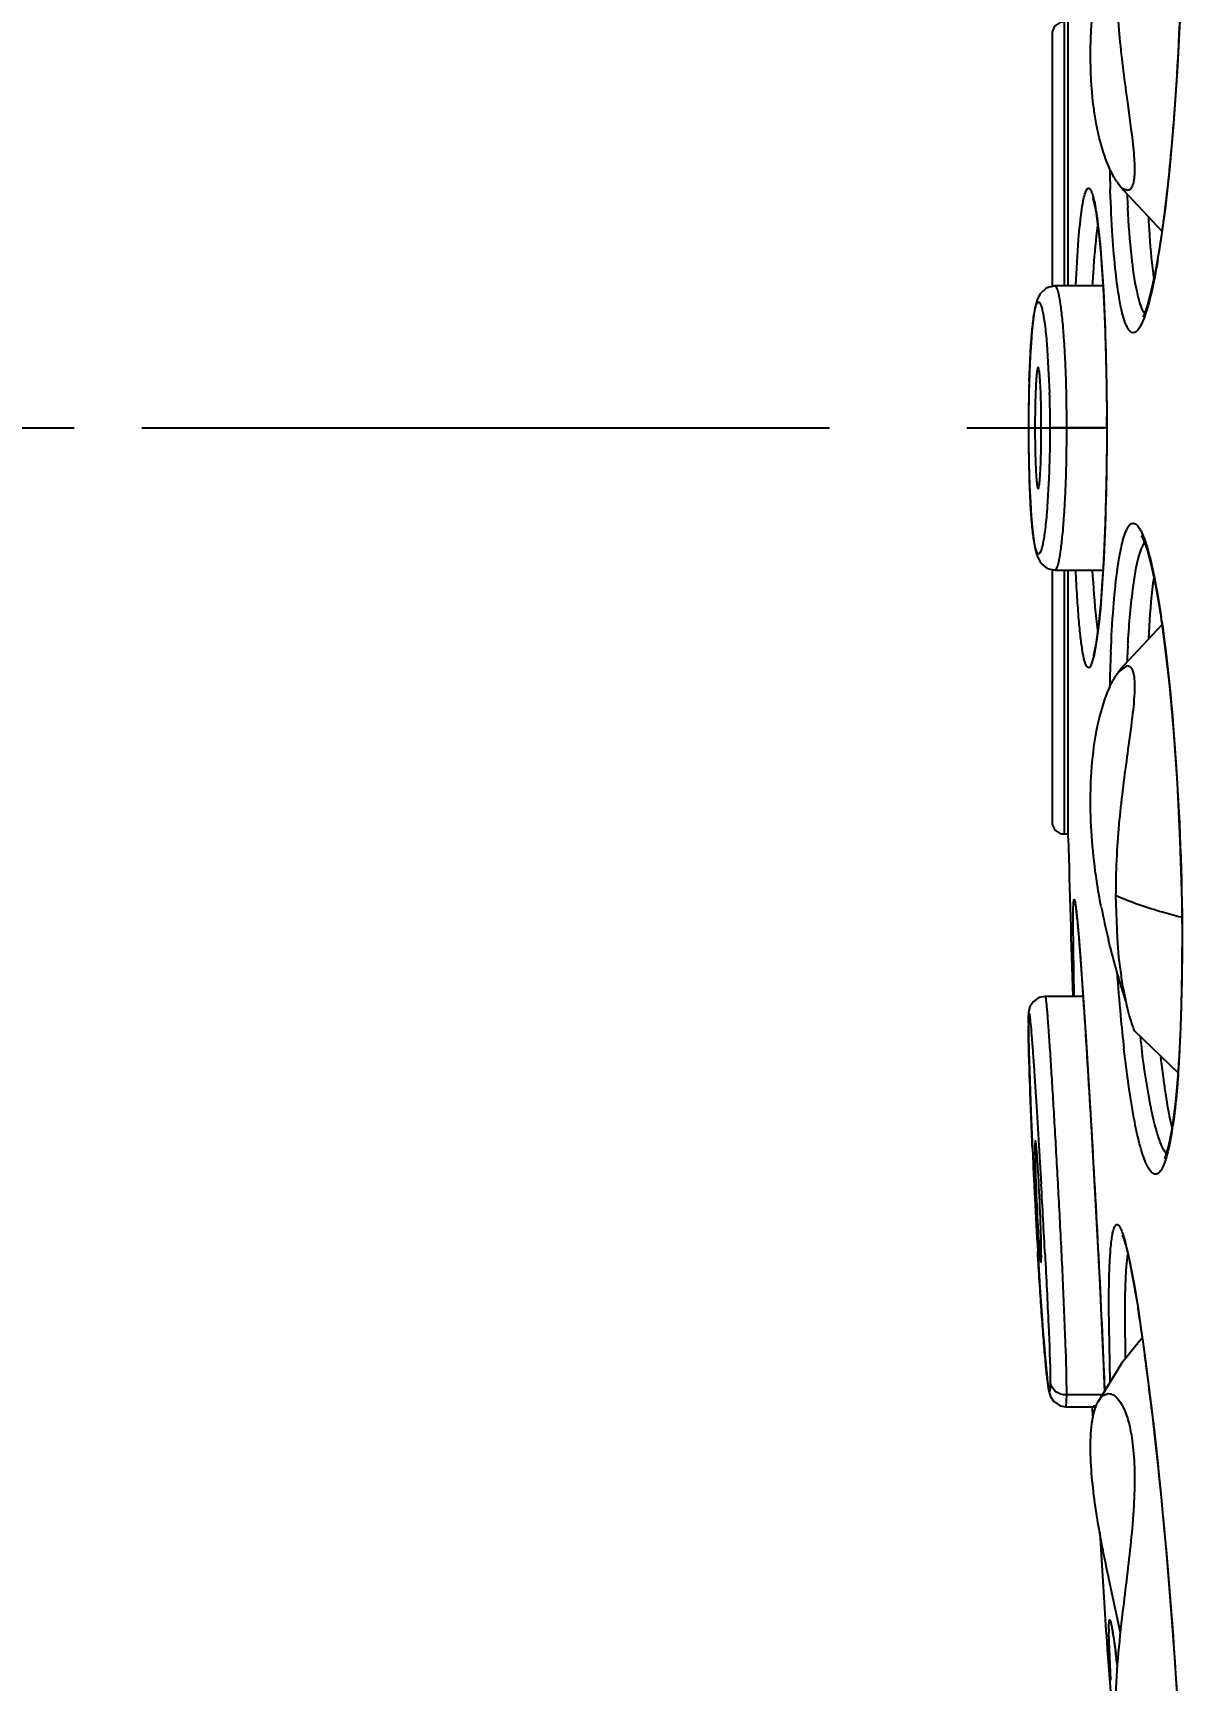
# Model space of a CAD drawing. Header units: millimetres. Extents: x 2652 to 2862, y 294 to 591.
# Drawn here: x 2798.54 to 2809.18, y 490.88 to 506.09 of the extents above; entities that cross this region are included whole.
import ezdxf

# ---------------------------------------------------------------- set-up
doc = ezdxf.new("R2010")
doc.units = ezdxf.units.MM
doc.header["$LTSCALE"] = 0.1
doc.linetypes.add('CENTERX2', pattern=[101.6, 63.5, -12.7, 12.7, -12.7])
for name, color, linetype in [('02___PRT_ALL_AXES', 7, 'Continuous'), ('06___PRT_ALL_SURFS', 7, 'Continuous'), ('CENTER', 1, 'CENTERX2'), ('DIM', 3, 'Continuous')]:
    doc.layers.add(name, color=color, linetype=linetype)
doc.styles.get("Standard").update_dxf_attribs({"font": 'arial.ttf'})
doc.dimstyles.new('ISO-25', dxfattribs={"dimtxt": 2.5, "dimasz": 2.5, "dimexe": 1.25, "dimexo": 0.625, "dimtad": 1, "dimlfac": 1.333333, "dimtxsty": 'Standard', "dimcen": 2.5, "dimadec": 0, "dimazin": 0, "dimtfac": 1, "dimtmove": 0, "dimatfit": 3, "dimfxl": 0, "dimarcsym": 0})

# ---------------------------------------------------------------- blocks, each defined once
blk = doc.blocks.new('*D18')
at = {"layer": 'Defpoints', "color": 0}
for p in [(2799.549, 502.44), (2839.677, 502.44), (2769.503, 463.222), (2806.25, 382.359), (2791.52, 358.786)]:
    blk.add_point(p, dxfattribs=at)
at = {"layer": 'DIM', "color": 0, "lineweight": -2}
for p, q in [((2798.924, 502.44), (2761.573, 502.44)), ((2806.581, 382.889), (2819.172, 403.039))]:
    blk.add_line(p, q, dxfattribs=at)
blk.add_arc((2881.285, 502.44), 118.462, 181.20918, 236.79082, dxfattribs=at)
at = {"layer": 'DIM', "color": 0}
for points in [[(2762.433, 499.936), (2763.266, 499.945), (2762.823, 502.44)], [(2816.628, 403.677), (2816.179, 402.975), (2818.51, 401.979)]]:
    blk.add_solid(points, dxfattribs=at)
at = {"layer": 'DIM', "color": 0, "insert": (2779.339, 445.931), "char_height": 2.5, "attachment_point": 5, "rotation": 299}
blk.add_mtext('58°', dxfattribs=at)

msp = doc.modelspace()

# ---------------------------------------------------------------- linework, layer by layer
at = {"color": 7, "linetype": 'Continuous'}
for p, q in [((2808.068, 506.1904), (2808.068, 503.7529)), ((2808.1055, 503.7529), (2808.1055, 506.2279)), ((2807.9555, 506.0779), (2807.9555, 503.7529)), ((2808.4935, 504.627), (2808.4928, 504.6452)), ((2808.9986, 504.4654), (2808.9564, 504.1591)), ((2807.9803, 503.7529), (2807.9804, 503.7529)), ((2807.7444, 502.874), (2807.7557, 503.131)), ((2807.9075, 503.219), (2807.9332, 502.7685)), ((2807.7428, 502.8218), (2807.7434, 502.8433)), ((2807.7412, 502.7663), (2807.7378, 502.5406)), ((2807.7378, 502.5406), (2807.7374, 502.4404)), ((2808.4608, 502.575), (2808.4609, 502.5429)), ((2807.7374, 502.4404), (2807.7379, 502.3255)), ((2807.7374, 502.4404), (2807.7375, 502.4404)), ((2808.4611, 502.4404), (2807.9384, 502.4404)), ((2807.7379, 502.3255), (2807.7416, 502.0962)), ((2807.9303, 502.0334), (2807.9071, 501.6568)), ((2807.76, 501.6816), (2807.7464, 501.9477)), ((2807.9555, 501.1279), (2807.9555, 498.8029)), ((2808.068, 501.1279), (2808.068, 498.6904)), ((2808.1055, 498.6529), (2808.1055, 501.1279)), ((2808.956, 500.7245), (2808.9981, 500.4194)), ((2808.3699, 500.4933), (2808.344, 500.3428)), ((2808.344, 500.3428), (2808.3148, 500.2478)), ((2808.068, 498.6904), (2808.1055, 498.6904)), ((2808.1602, 497.1924), (2808.149, 497.8569)), ((2808.1889, 497.8805), (2808.1963, 497.7979)), ((2808.1963, 497.7979), (2808.2045, 497.6995)), ((2808.2045, 497.6995), (2808.2183, 497.5215)), ((2808.2183, 497.5215), (2808.2392, 497.2271)), ((2808.2392, 497.2271), (2808.2691, 496.7718)), ((2807.7374, 496.952), (2807.7375, 496.9468)), ((2808.2691, 496.7718), (2808.3098, 496.1053)), ((2807.7502, 496.4097), (2807.7606, 496.1248)), ((2808.9814, 496.4422), (2808.9833, 496.4281)), ((2809.1203, 496.4677), (2809.1191, 496.4507)), ((2807.7606, 496.1248), (2807.772, 495.8462)), ((2808.3098, 496.1053), (2808.3545, 495.3196)), ((2807.772, 495.8462), (2807.79, 495.4537)), ((2809.0618, 495.937), (2809.0366, 495.8035)), ((2807.8404, 495.7078), (2807.855, 495.457)), ((2807.79, 495.4537), (2807.8082, 495.0986)), ((2808.3545, 495.3196), (2808.3929, 494.5876)), ((2807.8082, 495.0986), (2807.8262, 494.7804)), ((2808.6306, 494.9246), (2808.672, 494.7495)), ((2807.8262, 494.7804), (2807.8437, 494.4972)), ((2808.672, 494.7495), (2808.7503, 494.3096)), ((2808.3929, 494.5876), (2808.4223, 493.9682)), ((2807.8437, 494.4972), (2807.8606, 494.2478)), ((2808.4927, 493.6339), (2808.4801, 494.3186)), ((2807.8606, 494.2478), (2807.8715, 494.1003)), ((2808.6343, 493.8507), (2808.6297, 494.2203)), ((2808.7767, 494.1274), (2808.8007, 493.9582)), ((2807.8715, 494.1003), (2807.882, 493.968)), ((2807.882, 493.968), (2807.892, 493.851)), ((2808.4223, 493.9682), (2808.4354, 493.6582)), ((2808.4354, 493.6582), (2808.4398, 493.5445)), ((2808.0881, 493.5095), (2808.0821, 493.4007)), ((2808.4185, 493.5095), (2808.0881, 493.5095)), ((2808.3242, 493.4035), (2808.3266, 493.3651)), ((2808.3266, 493.3651), (2808.3308, 493.2965)), ((2808.3455, 493.3947), (2808.3441, 493.4141)), ((2808.8748, 493.3811), (2808.8809, 493.3292)), ((2808.3966, 492.24), (2808.4126, 491.9824)), ((2808.4126, 491.9824), (2808.4369, 491.5919)), ((2808.4369, 491.5919), (2808.4531, 491.3326)), ((2808.4531, 491.3326), (2808.4544, 491.311)), ((2808.4848, 491.1629), (2808.4804, 491.3141)), ((2808.5225, 491.2736), (2808.5407, 491.146)), ((2808.4992, 490.8761), (2808.4848, 491.1629))]:
    msp.add_line(p, q, dxfattribs=at)
for points in [[(2809.1566, 507.235), (2809.1531, 506.8277), (2809.1371, 506.2619), (2809.111, 505.7316), (2809.0777, 505.2517), (2809.0395, 504.8291), (2808.9986, 504.4654)], [(2808.3311, 504.5623), (2808.3318, 504.5605), (2808.3386, 504.5392), (2808.348, 504.5002), (2808.3587, 504.4448), (2808.3699, 504.373), (2808.3815, 504.2839), (2808.3932, 504.1767), (2808.4048, 504.0501), (2808.4162, 503.9026), (2808.427, 503.7332), (2808.4369, 503.5409), (2808.4457, 503.3257), (2808.4528, 503.0881), (2808.4579, 502.8308), (2808.4605, 502.5581)], [(2808.9564, 504.1591), (2808.9139, 503.9079), (2808.8722, 503.7098), (2808.833, 503.5648), (2808.7994, 503.4737), (2808.794, 503.4624)], [(2807.9803, 503.7529), (2807.9009, 503.7315), (2807.8447, 503.6787), (2807.8212, 503.633), (2807.8075, 503.5901), (2807.7968, 503.5425), (2807.7873, 503.4854), (2807.7783, 503.4156), (2807.7697, 503.3307), (2807.7615, 503.2277), (2807.7538, 503.103), (2807.7469, 502.9515), (2807.7412, 502.7663)], [(2807.9555, 503.7472), (2807.9113, 503.7371), (2807.9063, 503.733)], [(2808.4605, 502.5581), (2808.4605, 502.3365), (2808.4581, 502.0627), (2808.4531, 501.8037), (2808.446, 501.5645), (2808.4373, 501.3477), (2808.4273, 501.154), (2808.4165, 500.9834), (2808.4052, 500.835), (2808.3935, 500.7074), (2808.3818, 500.5995), (2808.3702, 500.5098), (2808.3589, 500.4374), (2808.3482, 500.3815), (2808.3387, 500.3421), (2808.3367, 500.335)], [(2807.7416, 502.0962), (2807.7478, 501.9072), (2807.7552, 501.753), (2807.7633, 501.628), (2807.7719, 501.5267), (2807.7807, 501.4444), (2807.79, 501.3777), (2807.7998, 501.3234), (2807.8109, 501.2783), (2807.8257, 501.237), (2807.8525, 501.1915), (2807.9116, 501.1437), (2807.9804, 501.1279)], [(2808.7828, 501.4384), (2808.7816, 501.4397), (2808.7993, 501.4072), (2808.8329, 501.3164), (2808.872, 501.172), (2808.9136, 500.9747), (2808.956, 500.7245)], [(2808.9981, 500.4194), (2809.039, 500.0572), (2809.0771, 499.6364), (2809.1105, 499.1584), (2809.1367, 498.6301), (2809.1528, 498.066), (2809.1566, 497.6458)], [(2808.1697, 498.0419), (2808.1715, 498.0322), (2808.1736, 498.018), (2808.1762, 497.9988), (2808.1791, 497.9753), (2808.1821, 497.9476), (2808.1854, 497.916), (2808.1889, 497.8805)], [(2809.1566, 497.6458), (2809.1544, 497.3376), (2809.1429, 496.9018), (2809.1227, 496.5259)], [(2807.8918, 497.1907), (2807.8346, 497.1794), (2807.78, 497.1409), (2807.7515, 497.0951), (2807.7421, 497.061), (2807.7394, 497.0376), (2807.7382, 497.0135), (2807.7376, 496.9829), (2807.7374, 496.952)], [(2807.7374, 496.9521), (2807.7375, 496.9325), (2807.7389, 496.8213), (2807.7418, 496.6909), (2807.7502, 496.4097)], [(2809.1227, 496.5259), (2809.0959, 496.2177), (2809.0648, 495.9795), (2809.0318, 495.8099), (2809.0013, 495.7075), (2808.9945, 495.6914)], [(2808.6025, 494.9888), (2808.607, 494.9791), (2808.6187, 494.9477), (2808.6337, 494.8984), (2808.6507, 494.833), (2808.6691, 494.7523), (2808.6887, 494.6568), (2808.7093, 494.5465), (2808.7309, 494.4215), (2808.7534, 494.2818), (2808.7767, 494.1274)], [(2807.892, 493.851), (2807.8968, 493.7983), (2807.9015, 493.7497)], [(2808.8007, 493.9582), (2808.8253, 493.7742), (2808.8506, 493.5754), (2808.8763, 493.3615), (2808.9025, 493.1327), (2808.9289, 492.8886), (2808.9555, 492.6295), (2808.9821, 492.3556), (2809.0083, 492.0674), (2809.034, 491.7657), (2809.0588, 491.4516), (2809.0822, 491.1273), (2809.1036, 490.7958), (2809.1225, 490.4613), (2809.138, 490.1297), (2809.1493, 489.8081), (2809.1556, 489.5054)], [(2807.9015, 493.7497), (2807.906, 493.7051), (2807.9104, 493.6647), (2807.9147, 493.6287), (2807.9188, 493.597), (2807.9229, 493.5693), (2807.9272, 493.5451), (2807.9322, 493.5227), (2807.9414, 493.4954), (2807.9685, 493.4522), (2808.0299, 493.41), (2808.0821, 493.4007)], [(2808.5016, 491.3834), (2808.503, 491.378), (2808.506, 491.3648), (2808.5099, 491.3448), (2808.5146, 491.3185), (2808.52, 491.2858), (2808.526, 491.2468), (2808.5326, 491.2012), (2808.5399, 491.149)], [(2808.5399, 491.149), (2808.5478, 491.0901), (2808.5564, 491.0244)]]:
    msp.add_lwpolyline(points, dxfattribs=at)
for centre, radius, start, end in [((2783.6926, 507.255), 25.4651, 356.76605, 359.96547), ((2808.068, 506.0779), 0.1125, 90, 180), ((2784.7953, 507.1714), 24.3593, 355.70085, 356.53395), ((2783.6143, 507.2441), 25.5426, 356.53132, 356.80027), ((2786.9223, 507.0137), 22.2265, 355.12615, 355.69526), ((2789.3195, 506.808), 19.8205, 354.11134, 355.12995), ((2827.2214, 505.3058), 18.7402, 181.43761, 181.86703), ((2793.2745, 506.4032), 15.8449, 352.82824, 354.09994), ((2825.8965, 505.2636), 17.4147, 181.87012, 182.03507), ((2821.3124, 505.1883), 12.6783, 182.67803, 183.21633), ((2796.5659, 505.998), 12.5287, 352.22866, 352.78764), ((2800.2321, 505.472), 8.8248, 350.34919, 351.52856), ((2798.8215, 505.6842), 10.2513, 351.51662, 351.80479), ((2797.9212, 505.8135), 11.1608, 351.80665, 352.22614), ((2820.7582, 502.4548), 13.0206, 178.38459, 178.79284), ((2820.4014, 502.4652), 12.6636, 178.1499, 178.28888), ((2821.193, 502.4463), 13.4554, 178.79577, 179.50999), ((2797.9272, 502.4433), 10.0113, 359.98335, 1.86107), ((2821.8767, 502.4409), 14.1392, 179.51203, 180.00209), ((2818.3774, 502.4404), 10.58, 179.48202, 180.51486), ((2797.2906, 502.4404), 10.5658, 359.46807, 0.53548), ((2781.2626, 502.4402), 27.1985, 0.00044, 0.21639), ((2821.7981, 502.4396), 14.0606, 179.99681, 180.55227), ((2797.8724, 502.4385), 10.0661, 357.69384, 0.01119), ((2821.0151, 502.4319), 13.2775, 180.55132, 181.35441), ((2820.7381, 502.4255), 13.0005, 181.355, 181.61296), ((2820.0961, 502.4065), 12.3581, 181.60882, 182.12741), ((2798.6965, 499.1782), 10.3776, 8.16831, 8.41664), ((2826.3215, 499.5994), 17.84, 177.53356, 178.58482), ((2821.1394, 499.7011), 12.5051, 176.65337, 177.34033), ((2808.068, 498.8029), 0.1125, 180, 270), ((2787.4182, 497.6402), 21.7394, 359.42956, 0.00275), ((2828.6804, 498.8915), 20.1803, 184.18715, 185.34222), ((2788.7596, 497.6273), 20.398, 359.07932, 359.42809), ((2791.1001, 497.5869), 18.0571, 357.94641, 359.08828), ((2824.2001, 498.4663), 15.6798, 185.31939, 186.44834), ((2812.1269, 496.9476), 4.3894, 180.01104, 180.37384), ((2793.8821, 497.4951), 15.2736, 357.53469, 357.91646), ((2820.686, 498.223), 11.9998, 186.73421, 187.43208), ((2795.5901, 497.4205), 13.564, 356.65253, 357.53935), ((2819.6043, 497.855), 10.7164, 186.5759, 187.57556), ((2797.8097, 497.2943), 11.3408, 356.10149, 356.63402), ((2798.783, 497.2286), 10.3653, 355.79024, 356.09823), ((2805.4189, 496.5326), 3.6912, 350.71382, 351.65918), ((2877.4375, 498.8457), 69.7301, 182.516259, 182.89358), ((2787.4633, 494.3684), 20.3994, 2.3429, 3.39652), ((2828.2258, 496.2247), 20.4347, 182.30953, 183.39537), ((2681.6699, 488.2129), 126.3929, 2.98845, 3.285654), ((2871.0483, 498.5138), 63.3322, 182.88547, 183.331517), ((2793.4542, 491.9159), 15.4822, 8.71683, 8.89418), ((2791.7837, 491.6604), 17.1722, 8.41432, 8.71469), ((2789.3372, 491.2987), 19.6453, 8.09701, 8.41392), ((2785.8844, 490.8088), 23.1327, 7.65167, 8.09381), ((2781.936, 490.2767), 27.1167, 7.33252, 7.65497), ((2776.8873, 489.6289), 32.2069, 6.69036, 7.32931), ((2810.8559, 491.3471), 2.3757, 180.02981, 180.79631), ((2793.7453, 489.1413), 14.9306, 7.18835, 7.71638)]:
    msp.add_arc(centre, radius, start, end, dxfattribs=at)
for points, knots in [([(2808.2313, 504.4653), (2808.2357, 504.4951), (2808.2443, 504.5455), (2808.258, 504.6023), (2808.2705, 504.6335), (2808.2786, 504.6471), (2808.2878, 504.6556), (2808.3049, 504.6538), (2808.3199, 504.6238), (2808.3471, 504.5434), (2808.3591, 504.4623), (2808.368, 504.401)], [0, 0, 0, 0, 0.1901486, 0.3224449, 0.3680049, 0.4008582, 0.4232363, 0.4415137, 0.4998455, 0.6092842, 1, 1, 1, 1]), ([(2808.8166, 503.4896), (2808.8026, 503.4487), (2808.7822, 503.3941), (2808.7439, 503.3391), (2808.7171, 503.3182), (2808.686, 503.3213), (2808.6615, 503.3472), (2808.6393, 503.3882), (2808.6177, 503.448), (2808.5971, 503.5269), (2808.5684, 503.6713), (2808.5384, 503.9026), (2808.5106, 504.2389), (2808.4985, 504.4893), (2808.4935, 504.627)], [0, 0, 0, 0, 0.0831573, 0.1101689, 0.1291753, 0.1449524, 0.1651965, 0.1945558, 0.2348467, 0.2869277, 0.3512872, 0.5178639, 0.7350487, 1, 1, 1, 1]), ([(2808.1751, 503.7591), (2808.1815, 503.9), (2808.195, 504.1358), (2808.2173, 504.3711), (2808.2313, 504.4653)], [0, 0, 0, 0, 0.597069, 1, 1, 1, 1]), ([(2808.7399, 503.7011), (2808.7172, 503.8062), (2808.6822, 504.0648), (2808.6627, 504.3244), (2808.6541, 504.4769)], [0, 0, 0, 0, 0.4131647, 1, 1, 1, 1]), ([(2808.3304, 503.7553), (2808.3336, 503.8134), (2808.3452, 503.9981), (2808.3605, 504.1828), (2808.3792, 504.3082)], [0, 0, 0, 0, 0.3148569, 1, 1, 1, 1]), ([(2808.368, 504.401), (2808.4011, 504.1713), (2808.4427, 503.562), (2808.4589, 502.9526), (2808.4608, 502.575)], [0, 0, 0, 0, 0.3805877, 1, 1, 1, 1]), ([(2808.845, 504.3836), (2808.848, 504.3278), (2808.8598, 504.138), (2808.8764, 503.9484), (2808.8948, 503.8154)], [0, 0, 0, 0, 0.2940471, 1, 1, 1, 1]), ([(2808.932, 503.9926), (2808.9232, 503.9406), (2808.8921, 503.7714), (2808.8551, 503.6026), (2808.8166, 503.4896)], [0, 0, 0, 0, 0.3065292, 1, 1, 1, 1]), ([(2807.9804, 503.7529), (2807.9887, 503.7529), (2808.0043, 503.7216), (2808.0173, 503.6701), (2808.0343, 503.5726), (2808.0495, 503.4387), (2808.0645, 503.2579), (2808.083, 502.9208), (2808.0881, 502.6424), (2808.0881, 502.4404)], [0, 0, 0, 0, 0.0187286, 0.0619989, 0.1333769, 0.2352638, 0.3701927, 0.5428078, 1, 1, 1, 1]), ([(2808.8126, 503.4959), (2808.7954, 503.5186), (2808.7671, 503.5873), (2808.7492, 503.6577), (2808.7399, 503.7011)], [0, 0, 0, 0, 0.3909281, 1, 1, 1, 1]), ([(2807.7557, 503.131), (2807.7597, 503.1997), (2807.768, 503.3164), (2807.7826, 503.4502), (2807.7961, 503.5266), (2807.8053, 503.5646), (2807.8143, 503.5879), (2807.8241, 503.6051), (2807.8405, 503.602), (2807.849, 503.5836), (2807.8593, 503.5571), (2807.869, 503.5163), (2807.8791, 503.4628), (2807.8938, 503.3622), (2807.9022, 503.2793), (2807.9075, 503.219)], [0, 0, 0, 0, 0.2338312, 0.3975688, 0.4554675, 0.4984967, 0.5278261, 0.544859, 0.5564289, 0.5762133, 0.6087798, 0.6553323, 0.71691, 0.7944501, 1, 1, 1, 1]), ([(2807.8269, 503.0029), (2807.8236, 503.0029), (2807.8202, 502.9866), (2807.8156, 502.9652), (2807.8115, 502.9216), (2807.8074, 502.8666), (2807.8039, 502.7973), (2807.7999, 502.6859), (2807.7984, 502.5975), (2807.7978, 502.5361)], [0, 0, 0, 0, 0.0213433, 0.076637, 0.1659297, 0.2865995, 0.4352231, 0.6072014, 1, 1, 1, 1]), ([(2807.8559, 502.5392), (2807.8554, 502.6003), (2807.8538, 502.6882), (2807.8498, 502.7989), (2807.8463, 502.8677), (2807.8423, 502.9223), (2807.8381, 502.9656), (2807.8336, 502.9867), (2807.8302, 503.0029), (2807.8269, 503.0029)], [0, 0, 0, 0, 0.3932633, 0.565254, 0.7138087, 0.8343448, 0.9234967, 0.9786917, 1, 1, 1, 1]), ([(2807.7978, 502.3453), (2807.7984, 502.2838), (2807.7999, 502.1953), (2807.8039, 502.0838), (2807.8074, 502.0144), (2807.8115, 501.9593), (2807.8156, 501.9157), (2807.8202, 501.8943), (2807.8236, 501.8779), (2807.8269, 501.8779)], [0, 0, 0, 0, 0.3927311, 0.5647124, 0.7133515, 0.8340399, 0.9233492, 0.9786547, 1, 1, 1, 1]), ([(2807.8269, 501.8779), (2807.8302, 501.8779), (2807.8336, 501.8941), (2807.8382, 501.9153), (2807.8423, 501.9587), (2807.8463, 502.0133), (2807.8498, 502.0823), (2807.8538, 502.1931), (2807.8554, 502.2811), (2807.8559, 502.3423)], [0, 0, 0, 0, 0.0213094, 0.0765184, 0.1656946, 0.2862537, 0.4348219, 0.6068121, 1, 1, 1, 1]), ([(2808.0881, 502.4404), (2808.0881, 502.2383), (2808.083, 501.9598), (2808.0645, 501.6226), (2808.0494, 501.4419), (2808.0343, 501.3081), (2808.0172, 501.2107), (2808.0042, 501.1592), (2807.9887, 501.1279), (2807.9804, 501.1279)], [0, 0, 0, 0, 0.4574984, 0.6300581, 0.7649072, 0.8667172, 0.9380266, 0.981264, 1, 1, 1, 1]), ([(2808.4611, 502.4404), (2808.4611, 502.0392), (2808.4463, 501.3895), (2808.4044, 500.7397), (2808.3699, 500.4933)], [0, 0, 0, 0, 0.6172016, 1, 1, 1, 1]), ([(2807.9071, 501.6568), (2807.902, 501.599), (2807.8937, 501.5192), (2807.8798, 501.4222), (2807.87, 501.3694), (2807.8607, 501.329), (2807.8506, 501.3008), (2807.8428, 501.2827), (2807.8287, 501.2742), (2807.8167, 501.2868), (2807.8037, 501.3193), (2807.7878, 501.3936), (2807.7724, 501.5193), (2807.764, 501.6215), (2807.76, 501.6816)], [0, 0, 0, 0, 0.2149068, 0.2969591, 0.3629543, 0.4136811, 0.4502178, 0.473632, 0.4868676, 0.5017522, 0.5279128, 0.6214744, 0.7767946, 1, 1, 1, 1]), ([(2808.498, 500.3671), (2808.504, 500.505), (2808.5182, 500.7523), (2808.5493, 501.0794), (2808.5871, 501.3178), (2808.6243, 501.4636), (2808.661, 501.5333), (2808.6872, 501.5608), (2808.7208, 501.5616), (2808.7484, 501.5366), (2808.7743, 501.4964), (2808.8009, 501.4373), (2808.8277, 501.36), (2808.8442, 501.3019), (2808.8526, 501.2698)], [0, 0, 0, 0, 0.263245, 0.472443, 0.6257195, 0.7247726, 0.7557211, 0.7766512, 0.7931142, 0.8139404, 0.8440264, 0.8848474, 0.9368121, 1, 1, 1, 1]), ([(2808.6556, 500.4311), (2808.6658, 500.604), (2808.6889, 500.8856), (2808.7318, 501.1669), (2808.7631, 501.2721)], [0, 0, 0, 0, 0.6119103, 1, 1, 1, 1]), ([(2808.7631, 501.2721), (2808.7667, 501.284), (2808.779, 501.3219), (2808.7944, 501.3596), (2808.8105, 501.3821)], [0, 0, 0, 0, 0.3092975, 1, 1, 1, 1]), ([(2808.8526, 501.2698), (2808.8627, 501.2315), (2808.9077, 501.0423), (2808.9397, 500.8503), (2808.9624, 500.6972)], [0, 0, 0, 0, 0.2041951, 1, 1, 1, 1]), ([(2808.3148, 500.2478), (2808.3103, 500.239), (2808.2971, 500.2164), (2808.2727, 500.24), (2808.2642, 500.2634), (2808.2492, 500.3097), (2808.2344, 500.3908), (2808.217, 500.5176), (2808.2013, 500.6837), (2808.1866, 500.891), (2808.1787, 501.0431), (2808.1749, 501.1262)], [0, 0, 0, 0, 0.0313555, 0.0571213, 0.0812878, 0.1144005, 0.2089193, 0.3429196, 0.5182804, 0.7368457, 1, 1, 1, 1]), ([(2808.3789, 500.5744), (2808.3738, 500.6086), (2808.3508, 500.7923), (2808.3386, 500.9771), (2808.3303, 501.1273)], [0, 0, 0, 0, 0.1869866, 1, 1, 1, 1]), ([(2808.8948, 501.065), (2808.8894, 501.0263), (2808.8665, 500.8378), (2808.8532, 500.6481), (2808.845, 500.4975)], [0, 0, 0, 0, 0.2056303, 1, 1, 1, 1]), ([(2808.9689, 500.6527), (2809.0327, 500.2077), (2809.1224, 499.2043), (2809.1576, 498.198), (2809.1576, 497.6412)], [0, 0, 0, 0, 0.4467011, 1, 1, 1, 1]), ([(2808.149, 497.8569), (2808.149, 497.9335), (2808.1538, 498.2345), (2808.1835, 497.9428), (2808.1902, 497.8705)], [0, 0, 0, 0, 0.5131469, 1, 1, 1, 1]), ([(2808.1902, 497.8705), (2808.2135, 497.6184), (2808.2547, 497.009), (2808.3441, 495.5648), (2808.4084, 494.3723), (2808.4403, 493.5366)], [0, 0, 0, 0, 0.1749015, 0.4220177, 1, 1, 1, 1]), ([(2807.8919, 497.1907), (2807.8929, 497.1907), (2807.8939, 497.1857), (2807.8968, 497.1748), (2807.8999, 497.1461), (2807.9045, 497.1038), (2807.9094, 497.0465), (2807.9149, 496.978), (2807.9231, 496.8676), (2807.934, 496.71), (2807.9475, 496.5008), (2807.9618, 496.2685), (2807.9767, 496.017), (2807.9976, 495.652), (2808.0237, 495.1691), (2808.0533, 494.5761), (2808.0763, 494.0195), (2808.0881, 493.6647), (2808.0881, 493.5095)], [0, 0, 0, 0, 0.0008379, 0.0029555, 0.0107548, 0.022749, 0.0384152, 0.0572375, 0.0787349, 0.1284621, 0.1857694, 0.2492655, 0.3178416, 0.3907545, 0.5467238, 0.7112913, 0.8737603, 1, 1, 1, 1]), ([(2807.7375, 496.9468), (2807.7375, 496.9589), (2807.738, 496.9794), (2807.7373, 497.0076), (2807.7407, 497.022), (2807.7385, 497.0348), (2807.7452, 497.0349), (2807.7446, 497.0247), (2807.7482, 497.0139), (2807.7521, 496.9749), (2807.7602, 496.9045), (2807.7691, 496.7912), (2807.7797, 496.6526), (2807.7954, 496.4285), (2807.816, 496.1114), (2807.8321, 495.8478), (2807.8404, 495.7078)], [0, 0, 0, 0, 0.0256068, 0.0443865, 0.0563062, 0.0619962, 0.0632901, 0.0683065, 0.0774441, 0.0903302, 0.148272, 0.2297461, 0.3288959, 0.4424083, 0.70377, 1, 1, 1, 1]), ([(2807.7747, 495.7844), (2807.7656, 495.9902), (2807.7512, 496.3684), (2807.7387, 496.7466), (2807.7376, 496.919)], [0, 0, 0, 0, 0.5445685, 1, 1, 1, 1]), ([(2809.0366, 495.8035), (2809.0297, 495.7718), (2809.0159, 495.7155), (2808.9919, 495.6422), (2808.9668, 495.5903), (2808.9413, 495.5565), (2808.9082, 495.5436), (2808.8764, 495.5604), (2808.85, 495.5946), (2808.8231, 495.6465), (2808.7963, 495.7168), (2808.7572, 495.8462), (2808.7117, 496.054), (2808.6619, 496.3562), (2808.6335, 496.5815), (2808.6194, 496.7053)], [0, 0, 0, 0, 0.0643082, 0.1148182, 0.1523473, 0.1784713, 0.1971613, 0.2167325, 0.2442828, 0.2824471, 0.3320033, 0.3931676, 0.5502599, 0.7530311, 1, 1, 1, 1]), ([(2808.9271, 495.9275), (2808.8966, 496.0289), (2808.8435, 496.2761), (2808.806, 496.5256), (2808.7871, 496.6708)], [0, 0, 0, 0, 0.4196455, 1, 1, 1, 1]), ([(2808.9833, 496.4281), (2808.9894, 496.3826), (2809.0117, 496.2277), (2809.0386, 496.0732), (2809.0643, 495.9655)], [0, 0, 0, 0, 0.2931834, 1, 1, 1, 1]), ([(2809.1191, 496.4507), (2809.1159, 496.408), (2809.1034, 496.2565), (2809.087, 496.1052), (2809.0711, 495.9972)], [0, 0, 0, 0, 0.2815062, 1, 1, 1, 1]), ([(2807.8014, 495.8582), (2807.7985, 495.8582), (2807.8004, 495.8408), (2807.7964, 495.822), (2807.7978, 495.7785), (2807.7976, 495.7252), (2807.7992, 495.6573), (2807.802, 495.5482), (2807.8052, 495.4615), (2807.8076, 495.4012)], [0, 0, 0, 0, 0.0189471, 0.0733718, 0.1622583, 0.2828645, 0.431759, 0.6044032, 1, 1, 1, 1]), ([(2807.8269, 495.577), (2807.8246, 495.6158), (2807.821, 495.6708), (2807.8159, 495.7393), (2807.8126, 495.7803), (2807.8092, 495.8119), (2807.807, 495.8371), (2807.8037, 495.8485), (2807.8031, 495.8582), (2807.8014, 495.8582)], [0, 0, 0, 0, 0.4124532, 0.5848699, 0.7299561, 0.8455696, 0.9297617, 0.9812879, 1, 1, 1, 1]), ([(2809.013, 495.7332), (2808.9947, 495.7553), (2808.9621, 495.8198), (2808.9393, 495.8869), (2808.9271, 495.9275)], [0, 0, 0, 0, 0.4045109, 1, 1, 1, 1]), ([(2807.8524, 494.7332), (2807.8554, 494.7332), (2807.8534, 494.7512), (2807.8575, 494.7706), (2807.856, 494.8154), (2807.8562, 494.8703), (2807.8545, 494.9401), (2807.8515, 495.0519), (2807.8482, 495.1407), (2807.8457, 495.2023)], [0, 0, 0, 0, 0.0190189, 0.0736933, 0.1629635, 0.2839678, 0.4331605, 0.6058319, 1, 1, 1, 1]), ([(2808.4801, 494.3186), (2808.4801, 494.4043), (2808.4815, 494.5589), (2808.489, 494.7646), (2808.4996, 494.9035), (2808.5119, 494.9873), (2808.5208, 495.0304), (2808.5312, 495.0599), (2808.5414, 495.0796), (2808.559, 495.0855), (2808.5738, 495.0721), (2808.5868, 495.0509), (2808.6013, 495.0183), (2808.6162, 494.9752), (2808.6257, 494.9426), (2808.6306, 494.9246)], [0, 0, 0, 0, 0.2677438, 0.4832731, 0.6433967, 0.7025175, 0.7479773, 0.7803751, 0.8011031, 0.8145854, 0.831192, 0.8572354, 0.8940427, 0.9417083, 1, 1, 1, 1]), ([(2807.8269, 495.0145), (2807.8292, 494.9757), (2807.8328, 494.9206), (2807.8379, 494.8521), (2807.8412, 494.8112), (2807.8446, 494.7795), (2807.8468, 494.7543), (2807.8501, 494.7429), (2807.8507, 494.7332), (2807.8524, 494.7332)], [0, 0, 0, 0, 0.4123704, 0.5846775, 0.7297634, 0.8454354, 0.9296688, 0.9812622, 1, 1, 1, 1]), ([(2807.9384, 493.6311), (2807.9384, 493.6103), (2807.9401, 493.5821), (2807.935, 493.5556), (2807.9363, 493.5438), (2807.9294, 493.5421), (2807.9284, 493.5521), (2807.9248, 493.5621), (2807.9207, 493.5892), (2807.9143, 493.6317), (2807.9038, 493.7251), (2807.89, 493.8698), (2807.8735, 494.0718), (2807.8565, 494.3043), (2807.8394, 494.5615), (2807.8285, 494.7406), (2807.8231, 494.8334)], [0, 0, 0, 0, 0.0450052, 0.0573153, 0.0634455, 0.0652193, 0.0700772, 0.0790094, 0.0916713, 0.1269182, 0.1736954, 0.2941499, 0.4421156, 0.6118805, 0.7988205, 1, 1, 1, 1]), ([(2807.8909, 494.8024), (2807.9021, 494.5866), (2807.92, 494.1963), (2807.9384, 493.8058), (2807.9384, 493.6311)], [0, 0, 0, 0, 0.5528259, 1, 1, 1, 1]), ([(2808.6297, 494.2203), (2808.6297, 494.3382), (2808.6326, 494.5352), (2808.6445, 494.7324), (2808.6556, 494.8107)], [0, 0, 0, 0, 0.5983247, 1, 1, 1, 1]), ([(2808.0881, 493.5095), (2808.052, 493.5095), (2807.98, 493.531), (2807.9409, 493.5983), (2807.9384, 493.6311)], [0, 0, 0, 0, 0.5242742, 1, 1, 1, 1]), ([(2808.8809, 493.3292), (2808.9512, 492.7242), (2809.0656, 491.499), (2809.141, 490.2703), (2809.154, 489.6491)], [0, 0, 0, 0, 0.4950615, 1, 1, 1, 1]), ([(2808.4801, 491.3458), (2808.4801, 491.3603), (2808.4793, 491.3852), (2808.4838, 491.4111), (2808.4823, 491.4288), (2808.4893, 491.4318), (2808.4918, 491.4266), (2808.4945, 491.4204), (2808.4993, 491.4035), (2808.5056, 491.3744), (2808.5139, 491.3285), (2808.5194, 491.2934), (2808.5225, 491.2736)], [0, 0, 0, 0, 0.1746564, 0.2881652, 0.3415122, 0.3508563, 0.3669309, 0.3966654, 0.4407764, 0.5720091, 0.7591917, 1, 1, 1, 1])]:
    msp.add_open_spline(points, degree=3, knots=knots, dxfattribs=at)
at = {"layer": '02___PRT_ALL_AXES', "color": 7, "linetype": 'Continuous'}
for p, q in [((2808.6425, 505.5098), (2808.651, 505.4484)), ((2808.651, 505.4484), (2808.6872, 505.1812)), ((2808.4257, 503.7529), (2807.9804, 503.7529)), ((2807.9804, 501.1279), (2808.4257, 501.1279)), ((2808.5652, 500.1816), (2808.6515, 500.2456)), ((2808.6508, 499.431), (2808.6468, 499.4019)), ((2808.5428, 498.1214), (2808.5553, 497.7278)), ((2808.2416, 497.1907), (2807.8919, 497.1907)), ((2808.0821, 493.4007), (2808.3648, 493.4007)), ((2808.4836, 491.7986), (2808.4761, 491.8338)), ((2808.5881, 491.3124), (2808.4836, 491.7986))]:
    msp.add_line(p, q, dxfattribs=at)
for centre, radius, start, end in [((2808.9111, 504.9622), 0.4346, 214.80278, 217.21728), ((2965.2036, 502.4404), 157.1437, 181.381414, 181.914643), ((2814.9526, 499.2999), 6.6677, 191.08946, 193.75624), ((2965.2036, 502.4404), 157.1437, 184.061252, 184.510984)]:
    msp.add_arc(centre, radius, start, end, dxfattribs=at)
for points, knots in [([(2808.3109, 505.8859), (2808.3109, 505.9612), (2808.3185, 506.2647), (2808.3549, 506.5673), (2808.3959, 506.7918)], [0, 0, 0, 0, 0.2480919, 1, 1, 1, 1]), ([(2808.5428, 506.7595), (2808.5429, 506.5456), (2808.5623, 506.1272), (2808.6148, 505.7121), (2808.6425, 505.5098)], [0, 0, 0, 0, 0.5115366, 1, 1, 1, 1]), ([(2808.3559, 505.2972), (2808.3484, 505.3421), (2808.3206, 505.5372), (2808.311, 505.7346), (2808.3109, 505.8859)], [0, 0, 0, 0, 0.2312692, 1, 1, 1, 1]), ([(2808.4761, 504.8613), (2808.4637, 504.8907), (2808.4102, 505.032), (2808.3757, 505.1799), (2808.3559, 505.2972)], [0, 0, 0, 0, 0.2118135, 1, 1, 1, 1]), ([(2808.6872, 505.1812), (2808.697, 505.1043), (2808.7126, 504.9701), (2808.7202, 504.814), (2808.711, 504.7202), (2808.6989, 504.6745), (2808.6803, 504.6431), (2808.6602, 504.6352), (2808.6515, 504.6352)], [0, 0, 0, 0, 0.4056734, 0.7073227, 0.8159488, 0.8969956, 0.9544507, 1, 1, 1, 1]), ([(2808.5542, 504.7142), (2808.5474, 504.724), (2808.5174, 504.7708), (2808.4931, 504.8211), (2808.4761, 504.8613)], [0, 0, 0, 0, 0.2142675, 1, 1, 1, 1]), ([(2808.6515, 504.6352), (2808.645, 504.6352), (2808.6085, 504.6447), (2808.5832, 504.6754), (2808.565, 504.6994)], [0, 0, 0, 0, 0.1790738, 1, 1, 1, 1]), ([(2808.6515, 500.2456), (2808.6624, 500.2456), (2808.6885, 500.2313), (2808.7066, 500.1833), (2808.717, 500.1143), (2808.7184, 499.9725), (2808.6943, 499.7418), (2808.6664, 499.5435), (2808.6508, 499.431)], [0, 0, 0, 0, 0.038732, 0.0936875, 0.1759295, 0.2877208, 0.5961965, 1, 1, 1, 1]), ([(2808.3427, 499.4963), (2808.3625, 499.6413), (2808.4037, 499.84), (2808.493, 500.0651), (2808.5403, 500.1491), (2808.5651, 500.1816)], [0, 0, 0, 0, 0.6047036, 0.8309499, 1, 1, 1, 1]), ([(2808.3109, 498.9949), (2808.3109, 499.0389), (2808.3134, 499.2064), (2808.3259, 499.3739), (2808.3427, 499.4963)], [0, 0, 0, 0, 0.2625892, 1, 1, 1, 1]), ([(2808.6468, 499.4019), (2808.6182, 499.1951), (2808.5633, 498.7699), (2808.5429, 498.3412), (2808.5428, 498.1214)], [0, 0, 0, 0, 0.4871178, 1, 1, 1, 1]), ([(2808.4094, 498.0174), (2808.394, 498.0965), (2808.3377, 498.4194), (2808.311, 498.7477), (2808.3109, 498.9949)], [0, 0, 0, 0, 0.2457991, 1, 1, 1, 1]), ([(2809.1458, 497.9208), (2809.0892, 497.9353), (2808.8847, 497.9911), (2808.6833, 498.0596), (2808.5428, 498.1214)], [0, 0, 0, 0, 0.2759411, 1, 1, 1, 1]), ([(2808.6385, 497.1388), (2808.6262, 497.1784), (2808.5675, 497.3689), (2808.5136, 497.561), (2808.4761, 497.7144)], [0, 0, 0, 0, 0.2078249, 1, 1, 1, 1]), ([(2808.5553, 497.7278), (2808.5631, 497.6115), (2808.5801, 497.4463), (2808.615, 497.2414), (2808.6408, 497.1185), (2808.6661, 497.0199), (2808.6868, 496.9457), (2808.7044, 496.9002), (2808.7112, 496.8765), (2808.7159, 496.8711)], [0, 0, 0, 0, 0.3999207, 0.568601, 0.7128904, 0.8302663, 0.9185172, 0.9756154, 1, 1, 1, 1]), ([(2808.3776, 493.4427), (2808.384, 493.4547), (2808.4056, 493.4911), (2808.4466, 493.5213), (2808.4761, 493.5213)], [0, 0, 0, 0, 0.3152158, 1, 1, 1, 1]), ([(2808.4761, 493.5213), (2808.5378, 493.5213), (2808.6212, 493.3986), (2808.6737, 493.2298), (2808.709, 493.0176), (2808.7205, 492.7643), (2808.7081, 492.3628), (2808.6725, 492.0495), (2808.6468, 491.8338)], [0, 0, 0, 0, 0.1049186, 0.1973923, 0.3177666, 0.4637154, 0.6304181, 1, 1, 1, 1]), ([(2808.3109, 493.0271), (2808.3109, 493.1105), (2808.3175, 493.2513), (2808.3508, 493.3916), (2808.3776, 493.4427)], [0, 0, 0, 0, 0.590886, 1, 1, 1, 1]), ([(2808.4761, 491.8338), (2808.4311, 492.0467), (2808.3524, 492.4409), (2808.311, 492.8426), (2808.3109, 493.0271)], [0, 0, 0, 0, 0.5411178, 1, 1, 1, 1]), ([(2808.6468, 491.8338), (2808.6337, 491.7244), (2808.5848, 491.3283), (2808.5429, 490.9297), (2808.5428, 490.6406)], [0, 0, 0, 0, 0.2758649, 1, 1, 1, 1])]:
    msp.add_open_spline(points, degree=3, knots=knots, dxfattribs=at)
at = {"layer": '06___PRT_ALL_SURFS', "color": 7, "linetype": 'Continuous'}
for p, q in [((2808.565, 504.6994), (2808.6146, 504.6359)), ((2808.6146, 504.6359), (2808.9701, 504.2583)), ((2808.716, 496.8711), (2809.1191, 496.4844)), ((2808.7892, 494.0389), (2808.5964, 493.8008)), ((2808.5964, 493.8008), (2808.3776, 493.4427))]:
    msp.add_line(p, q, dxfattribs=at)
msp.add_lwpolyline([(2808.9701, 500.6225), (2808.6146, 500.245), (2808.5651, 500.1816)], dxfattribs=at)
at = {"layer": 'CENTER'}
msp.add_line((2799.5492, 502.4404), (2839.677, 502.4404), dxfattribs=at)

# ---------------------------------------------------------------- dimensions: what is measured, and where the dimension line sits
at = {"layer": 'DIM'}
dim = msp.add_angular_dim_2l(base=(2769.503, 463.2219), line1=((2799.5492, 502.4404), (2839.677, 502.4404)), line2=((2791.5198, 358.7859), (2806.2502, 382.3593)), dimstyle='ISO-25', dxfattribs=at)
dim.commit()
dim.dimension.update_dxf_attribs({"geometry": '*D18', "text_midpoint": (2779.3387, 445.9305)})

doc.saveas('drawing.dxf')
